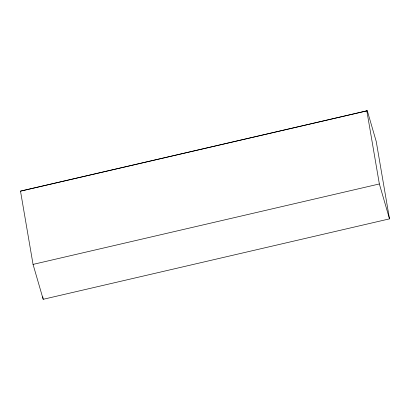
<?xml version="1.0" encoding="UTF-8"?>
<svg xmlns="http://www.w3.org/2000/svg" width="410" height="410" viewBox="0 0 410 410"><rect width="100%" height="100%" fill="white"/><g stroke="black" fill="none" stroke-linecap="round" stroke-linejoin="round"><path stroke-width="0.61" d="M20.5 191.137L367.298 110.741L376.247 141.537L389.5 218.863L43.194 299.3L33.051 264.394L20.5 191.137L307.397 124.65M308.648 124.363L367.298 110.741M33.051 264.394L379.358 183.957L366.806 110.7M379.358 183.957L389.5 218.863M42.763 296.784L43.194 299.3"/></g></svg>
